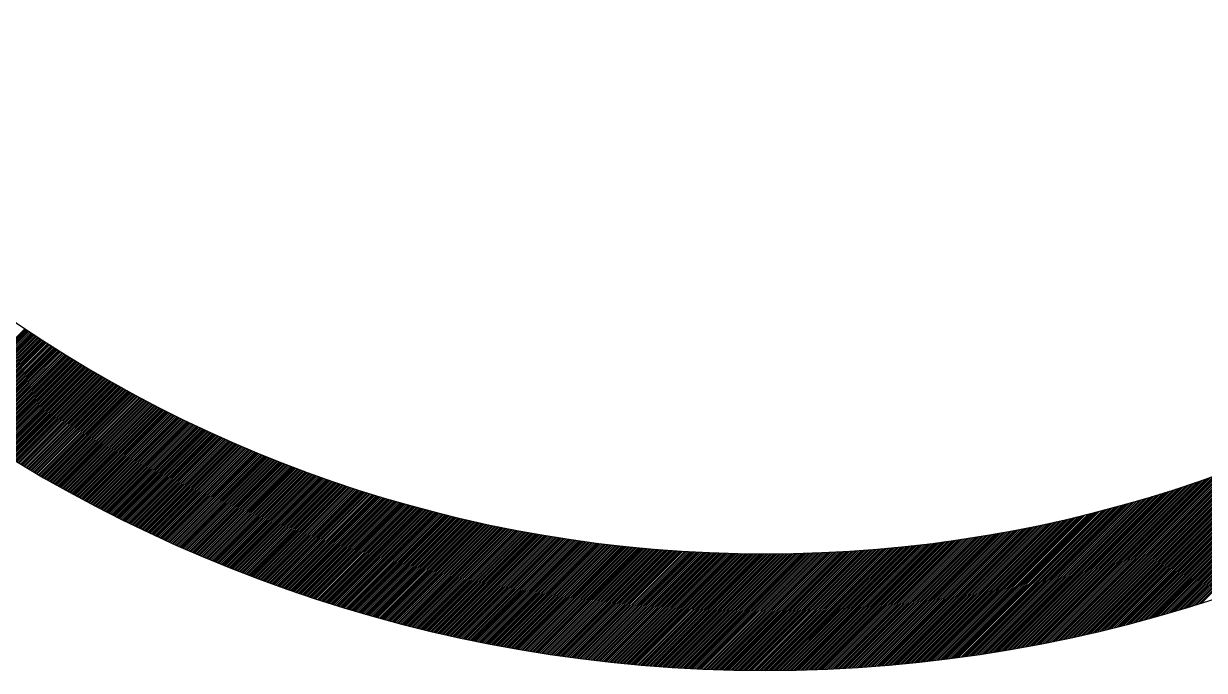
# Model space of a CAD drawing. Extents: x 0.4 to 28.1, y 0 to 28.5.
# Drawn here: x 6.95 to 18.58, y 0 to 6.37 of the extents above; entities that cross this region are included whole.
import ezdxf

# ---------------------------------------------------------------- set-up
doc = ezdxf.new("R2010")
doc.units = 0
doc.header["$MEASUREMENT"] = 0

msp = doc.modelspace()

# ---------------------------------------------------------------- linework, layer by layer
at = {"linetype": 'Continuous'}
for p, q in [((6.13, 2.541), (6.956, 3.367)), ((6.14, 2.534), (6.966, 3.36)), ((6.15, 2.527), (6.977, 3.353)), ((6.161, 2.519), (6.988, 3.346)), ((6.171, 2.512), (6.998, 3.339)), ((6.182, 2.505), (7.009, 3.332)), ((6.192, 2.498), (7.02, 3.325)), ((6.203, 2.491), (7.03, 3.318)), ((6.213, 2.483), (7.041, 3.311)), ((6.224, 2.476), (7.051, 3.304)), ((6.234, 2.469), (7.062, 3.297)), ((6.245, 2.462), (7.073, 3.29)), ((6.255, 2.455), (7.084, 3.283)), ((6.266, 2.448), (7.094, 3.276)), ((6.276, 2.44), (7.105, 3.269)), ((6.287, 2.433), (7.116, 3.262)), ((6.298, 2.426), (7.126, 3.255)), ((6.308, 2.419), (7.137, 3.248)), ((6.319, 2.412), (7.148, 3.241)), ((6.329, 2.405), (7.159, 3.234)), ((6.34, 2.398), (7.169, 3.227)), ((6.351, 2.391), (7.18, 3.22)), ((6.361, 2.384), (7.191, 3.213)), ((6.372, 2.377), (7.202, 3.207)), ((6.382, 2.37), (7.213, 3.2)), ((6.393, 2.363), (7.223, 3.193)), ((6.404, 2.356), (7.234, 3.186)), ((6.414, 2.349), (7.245, 3.179)), ((6.425, 2.341), (7.256, 3.172)), ((6.436, 2.334), (7.267, 3.165)), ((6.446, 2.327), (7.277, 3.159)), ((6.457, 2.321), (7.288, 3.152)), ((6.468, 2.314), (7.299, 3.145)), ((6.478, 2.307), (7.31, 3.138)), ((6.489, 2.3), (7.321, 3.131)), ((6.5, 2.293), (7.332, 3.125)), ((6.511, 2.286), (7.343, 3.118)), ((6.521, 2.279), (7.354, 3.111)), ((6.532, 2.272), (7.365, 3.104)), ((6.543, 2.265), (7.376, 3.098)), ((6.554, 2.258), (7.387, 3.091)), ((6.564, 2.251), (7.397, 3.084)), ((6.575, 2.244), (7.408, 3.077)), ((6.586, 2.237), (7.419, 3.071)), ((6.597, 2.23), (7.43, 3.064)), ((6.608, 2.224), (7.441, 3.057)), ((6.618, 2.217), (7.452, 3.051)), ((6.629, 2.21), (7.463, 3.044)), ((6.64, 2.203), (7.474, 3.037)), ((6.651, 2.196), (7.485, 3.031)), ((6.662, 2.189), (7.496, 3.024)), ((6.673, 2.182), (7.508, 3.017)), ((6.683, 2.176), (7.519, 3.011)), ((6.694, 2.169), (7.53, 3.004)), ((6.705, 2.162), (7.541, 2.998)), ((6.716, 2.155), (7.552, 2.991)), ((6.727, 2.148), (7.563, 2.984)), ((6.738, 2.142), (7.574, 2.978)), ((6.749, 2.135), (7.585, 2.971)), ((6.76, 2.128), (7.596, 2.965)), ((6.771, 2.121), (7.607, 2.958)), ((6.782, 2.115), (7.618, 2.952)), ((6.793, 2.108), (7.63, 2.945)), ((6.803, 2.101), (7.641, 2.939)), ((6.814, 2.095), (7.652, 2.932)), ((6.825, 2.088), (7.663, 2.925)), ((6.836, 2.081), (7.674, 2.919)), ((6.847, 2.074), (7.685, 2.913)), ((6.858, 2.068), (7.697, 2.906)), ((6.869, 2.061), (7.708, 2.9)), ((6.88, 2.054), (7.719, 2.893)), ((6.891, 2.048), (7.73, 2.887)), ((6.902, 2.041), (7.742, 2.88)), ((6.914, 2.034), (7.753, 2.874)), ((6.925, 2.028), (7.764, 2.867)), ((6.936, 2.021), (7.775, 2.861)), ((6.947, 2.015), (7.787, 2.855)), ((6.958, 2.008), (7.798, 2.848)), ((6.969, 2.001), (7.809, 2.842)), ((6.98, 1.995), (7.821, 2.835)), ((6.991, 1.988), (7.832, 2.829)), ((7.002, 1.982), (7.843, 2.823)), ((7.013, 1.975), (7.855, 2.816)), ((7.024, 1.969), (7.866, 2.81)), ((7.036, 1.962), (7.877, 2.804)), ((7.047, 1.955), (7.889, 2.797)), ((18.478, 0.641), (20.645, 2.808)), ((18.503, 0.649), (20.685, 2.831)), ((18.529, 0.657), (20.726, 2.853)), ((18.555, 0.665), (20.767, 2.877)), ((7.058, 1.949), (7.9, 2.791)), ((7.069, 1.942), (7.911, 2.785)), ((7.08, 1.936), (7.923, 2.779)), ((7.091, 1.929), (7.934, 2.772)), ((7.102, 1.923), (7.946, 2.766)), ((7.114, 1.916), (7.957, 2.76)), ((7.125, 1.91), (7.968, 2.753)), ((7.136, 1.904), (7.98, 2.747)), ((7.147, 1.897), (7.991, 2.741)), ((7.159, 1.891), (8.003, 2.735)), ((7.17, 1.884), (8.014, 2.729)), ((7.181, 1.878), (8.026, 2.722)), ((7.192, 1.871), (8.037, 2.716)), ((7.204, 1.865), (8.049, 2.71)), ((7.215, 1.858), (8.06, 2.704)), ((7.226, 1.852), (8.072, 2.698)), ((7.237, 1.846), (8.083, 2.691)), ((7.249, 1.839), (8.095, 2.685)), ((7.26, 1.833), (8.106, 2.679)), ((18.325, 0.595), (20.412, 2.682)), ((18.35, 0.602), (20.45, 2.702)), ((18.376, 0.61), (20.488, 2.722)), ((18.401, 0.617), (20.527, 2.743)), ((18.427, 0.625), (20.566, 2.764)), ((18.452, 0.633), (20.605, 2.786)), ((7.271, 1.827), (8.118, 2.673)), ((7.283, 1.82), (8.129, 2.667)), ((7.294, 1.814), (8.141, 2.661)), ((7.305, 1.808), (8.153, 2.655)), ((7.317, 1.801), (8.164, 2.649)), ((7.328, 1.795), (8.176, 2.643)), ((7.339, 1.789), (8.187, 2.637)), ((7.351, 1.782), (8.199, 2.631)), ((7.362, 1.776), (8.211, 2.624)), ((7.374, 1.77), (8.222, 2.618)), ((7.385, 1.763), (8.234, 2.612)), ((7.396, 1.757), (8.246, 2.606)), ((7.408, 1.751), (8.257, 2.6)), ((7.419, 1.745), (8.269, 2.594)), ((7.431, 1.738), (8.281, 2.588)), ((7.442, 1.732), (8.292, 2.582)), ((7.454, 1.726), (8.304, 2.576)), ((7.465, 1.72), (8.316, 2.57)), ((7.476, 1.714), (8.327, 2.565)), ((18.175, 0.551), (20.192, 2.567)), ((18.2, 0.558), (20.228, 2.585)), ((18.225, 0.565), (20.264, 2.604)), ((18.25, 0.572), (20.301, 2.623)), ((18.275, 0.58), (20.337, 2.642)), ((18.3, 0.587), (20.375, 2.662)), ((7.488, 1.707), (8.339, 2.559)), ((7.499, 1.701), (8.351, 2.553)), ((7.511, 1.695), (8.363, 2.547)), ((7.522, 1.689), (8.374, 2.541)), ((7.534, 1.683), (8.386, 2.535)), ((7.545, 1.676), (8.398, 2.529)), ((7.557, 1.67), (8.41, 2.523)), ((7.569, 1.664), (8.422, 2.517)), ((7.58, 1.658), (8.433, 2.511)), ((7.592, 1.652), (8.445, 2.506)), ((7.603, 1.646), (8.457, 2.5)), ((7.615, 1.64), (8.469, 2.494)), ((7.626, 1.634), (8.481, 2.488)), ((7.638, 1.628), (8.493, 2.482)), ((7.65, 1.622), (8.505, 2.476)), ((7.661, 1.615), (8.516, 2.471)), ((7.673, 1.609), (8.528, 2.465)), ((7.684, 1.603), (8.54, 2.459)), ((7.696, 1.597), (8.552, 2.453)), ((7.708, 1.591), (8.564, 2.448)), ((18.004, 0.503), (19.947, 2.446)), ((18.028, 0.509), (19.981, 2.463)), ((18.052, 0.516), (20.016, 2.479)), ((18.077, 0.523), (20.05, 2.496)), ((18.101, 0.53), (20.085, 2.514)), ((18.126, 0.537), (20.12, 2.531)), ((18.151, 0.544), (20.156, 2.549)), ((7.719, 1.585), (8.576, 2.442)), ((7.731, 1.579), (8.588, 2.436)), ((7.743, 1.573), (8.6, 2.43)), ((7.754, 1.567), (8.612, 2.425)), ((7.766, 1.561), (8.624, 2.419)), ((7.778, 1.555), (8.636, 2.413)), ((7.79, 1.549), (8.648, 2.408)), ((7.801, 1.543), (8.66, 2.402)), ((7.813, 1.537), (8.672, 2.396)), ((7.825, 1.531), (8.684, 2.391)), ((7.836, 1.526), (8.696, 2.385)), ((7.848, 1.52), (8.708, 2.379)), ((7.86, 1.514), (8.72, 2.374)), ((7.872, 1.508), (8.732, 2.368)), ((7.884, 1.502), (8.744, 2.363)), ((7.895, 1.496), (8.756, 2.357)), ((7.907, 1.49), (8.768, 2.351)), ((7.919, 1.484), (8.78, 2.346)), ((7.931, 1.478), (8.793, 2.34)), ((7.943, 1.473), (8.805, 2.335)), ((7.954, 1.467), (8.817, 2.329)), ((17.835, 0.458), (19.714, 2.337)), ((17.859, 0.464), (19.747, 2.352)), ((17.883, 0.47), (19.779, 2.367)), ((17.907, 0.477), (19.813, 2.382)), ((17.931, 0.483), (19.846, 2.398)), ((17.955, 0.49), (19.879, 2.414)), ((17.979, 0.496), (19.913, 2.43)), ((7.966, 1.461), (8.829, 2.324)), ((7.978, 1.455), (8.841, 2.318)), ((7.99, 1.449), (8.853, 2.313)), ((8.002, 1.443), (8.866, 2.307)), ((8.014, 1.438), (8.878, 2.302)), ((8.026, 1.432), (8.89, 2.296)), ((8.038, 1.426), (8.902, 2.291)), ((8.05, 1.42), (8.914, 2.285)), ((8.061, 1.415), (8.927, 2.28)), ((8.073, 1.409), (8.939, 2.274)), ((8.085, 1.403), (8.951, 2.269)), ((8.097, 1.397), (8.963, 2.264)), ((8.109, 1.392), (8.976, 2.258)), ((8.121, 1.386), (8.988, 2.253)), ((8.133, 1.38), (9, 2.247)), ((8.145, 1.375), (9.013, 2.242)), ((8.157, 1.369), (9.025, 2.237)), ((8.169, 1.363), (9.037, 2.231)), ((8.181, 1.358), (9.049, 2.226)), ((8.193, 1.352), (9.062, 2.221)), ((8.205, 1.346), (9.074, 2.215)), ((17.646, 0.41), (19.459, 2.224)), ((17.669, 0.416), (19.491, 2.237)), ((17.693, 0.422), (19.522, 2.251)), ((17.716, 0.427), (19.553, 2.265)), ((17.74, 0.433), (19.585, 2.279)), ((17.764, 0.439), (19.617, 2.293)), ((17.787, 0.445), (19.649, 2.307)), ((17.811, 0.452), (19.681, 2.322)), ((8.217, 1.341), (9.087, 2.21)), ((8.229, 1.335), (9.099, 2.205)), ((8.241, 1.329), (9.111, 2.199)), ((8.253, 1.324), (9.124, 2.194)), ((8.266, 1.318), (9.136, 2.189)), ((8.278, 1.313), (9.149, 2.184)), ((8.29, 1.307), (9.161, 2.178)), ((8.302, 1.301), (9.173, 2.173)), ((8.314, 1.296), (9.186, 2.168)), ((8.326, 1.29), (9.198, 2.163)), ((8.338, 1.285), (9.211, 2.157)), ((8.35, 1.279), (9.223, 2.152)), ((8.362, 1.274), (9.236, 2.147)), ((8.375, 1.268), (9.248, 2.142)), ((8.387, 1.263), (9.261, 2.137)), ((8.399, 1.257), (9.273, 2.132)), ((8.411, 1.252), (9.286, 2.126)), ((8.423, 1.246), (9.298, 2.121)), ((8.436, 1.241), (9.311, 2.116)), ((8.448, 1.235), (9.324, 2.111)), ((8.46, 1.23), (9.336, 2.106)), ((8.472, 1.224), (9.349, 2.101)), ((8.485, 1.219), (9.361, 2.096)), ((17.414, 0.355), (19.156, 2.097)), ((17.437, 0.361), (19.186, 2.109)), ((17.46, 0.366), (19.216, 2.121)), ((17.483, 0.371), (19.245, 2.133)), ((17.506, 0.377), (19.276, 2.146)), ((17.529, 0.382), (19.306, 2.158)), ((17.553, 0.387), (19.336, 2.171)), ((17.576, 0.393), (19.367, 2.184)), ((17.599, 0.399), (19.397, 2.197)), ((17.622, 0.404), (19.428, 2.21)), ((8.497, 1.214), (9.374, 2.091)), ((8.509, 1.208), (9.387, 2.086)), ((8.521, 1.203), (9.399, 2.081)), ((8.534, 1.197), (9.412, 2.076)), ((8.546, 1.192), (9.425, 2.071)), ((8.558, 1.187), (9.437, 2.066)), ((8.571, 1.181), (9.45, 2.061)), ((8.583, 1.176), (9.463, 2.056)), ((8.595, 1.171), (9.475, 2.051)), ((8.608, 1.165), (9.488, 2.046)), ((8.62, 1.16), (9.501, 2.041)), ((8.632, 1.155), (9.513, 2.036)), ((8.645, 1.149), (9.526, 2.031)), ((8.657, 1.144), (9.539, 2.026)), ((8.669, 1.139), (9.552, 2.021)), ((8.682, 1.134), (9.564, 2.016)), ((8.694, 1.128), (9.577, 2.011)), ((8.707, 1.123), (9.59, 2.006)), ((8.719, 1.118), (9.603, 2.001)), ((8.732, 1.113), (9.616, 1.997)), ((8.744, 1.107), (9.629, 1.992)), ((8.757, 1.102), (9.641, 1.987)), ((8.769, 1.097), (9.654, 1.982)), ((17.188, 0.306), (18.867, 1.985)), ((17.21, 0.31), (18.895, 1.995)), ((17.233, 0.315), (18.924, 2.006)), ((17.255, 0.32), (18.952, 2.017)), ((17.278, 0.325), (18.981, 2.028)), ((17.3, 0.33), (19.01, 2.039)), ((17.323, 0.335), (19.039, 2.051)), ((17.346, 0.34), (19.068, 2.062)), ((17.369, 0.345), (19.097, 2.074)), ((17.391, 0.35), (19.127, 2.085)), ((8.781, 1.092), (9.667, 1.977)), ((8.794, 1.086), (9.68, 1.972)), ((8.806, 1.081), (9.693, 1.968)), ((8.819, 1.076), (9.706, 1.963)), ((8.831, 1.071), (9.719, 1.958)), ((8.844, 1.066), (9.732, 1.953)), ((8.857, 1.061), (9.744, 1.949)), ((8.869, 1.056), (9.757, 1.944)), ((8.882, 1.05), (9.77, 1.939)), ((8.894, 1.045), (9.783, 1.934)), ((8.907, 1.04), (9.796, 1.93)), ((8.919, 1.035), (9.809, 1.925)), ((8.932, 1.03), (9.822, 1.92)), ((8.945, 1.025), (9.835, 1.916)), ((8.957, 1.02), (9.848, 1.911)), ((8.97, 1.015), (9.861, 1.906)), ((8.983, 1.01), (9.874, 1.902)), ((8.995, 1.005), (9.888, 1.897)), ((9.008, 1), (9.901, 1.893)), ((9.02, 0.995), (9.914, 1.888)), ((9.033, 0.99), (9.927, 1.883)), ((9.046, 0.985), (9.94, 1.879)), ((9.059, 0.98), (9.953, 1.874)), ((9.071, 0.975), (9.966, 1.87)), ((9.084, 0.97), (9.979, 1.865)), ((16.923, 0.252), (18.535, 1.865)), ((16.944, 0.257), (18.562, 1.875)), ((16.966, 0.261), (18.59, 1.884)), ((16.988, 0.265), (18.617, 1.894)), ((17.01, 0.269), (18.644, 1.903)), ((17.032, 0.274), (18.672, 1.913)), ((17.054, 0.278), (18.699, 1.923)), ((17.077, 0.283), (18.727, 1.933)), ((17.099, 0.287), (18.755, 1.943)), ((17.121, 0.292), (18.782, 1.953)), ((17.143, 0.296), (18.81, 1.964)), ((17.166, 0.301), (18.839, 1.974)), ((9.097, 0.965), (9.992, 1.861)), ((9.109, 0.96), (10.006, 1.856)), ((9.122, 0.955), (10.019, 1.852)), ((9.135, 0.95), (10.032, 1.847)), ((9.148, 0.945), (10.045, 1.843)), ((9.161, 0.94), (10.058, 1.838)), ((9.173, 0.936), (10.072, 1.834)), ((9.186, 0.931), (10.085, 1.829)), ((9.199, 0.926), (10.098, 1.825)), ((9.212, 0.921), (10.111, 1.82)), ((9.225, 0.916), (10.125, 1.816)), ((9.237, 0.911), (10.138, 1.812)), ((9.25, 0.906), (10.151, 1.807)), ((9.263, 0.902), (10.164, 1.803)), ((9.276, 0.897), (10.178, 1.799)), ((9.289, 0.892), (10.191, 1.794)), ((9.302, 0.887), (10.204, 1.79)), ((9.315, 0.882), (10.218, 1.785)), ((9.328, 0.878), (10.231, 1.781)), ((9.341, 0.873), (10.244, 1.777)), ((9.353, 0.868), (10.258, 1.773)), ((9.366, 0.863), (10.271, 1.768)), ((9.379, 0.859), (10.285, 1.764)), ((9.392, 0.854), (10.298, 1.76)), ((9.405, 0.849), (10.312, 1.756)), ((9.418, 0.845), (10.325, 1.751)), ((9.431, 0.84), (10.338, 1.747)), ((16.642, 0.202), (18.193, 1.752)), ((16.663, 0.206), (18.218, 1.761)), ((16.685, 0.209), (18.244, 1.769)), ((16.706, 0.213), (18.27, 1.777)), ((16.728, 0.217), (18.296, 1.785)), ((16.749, 0.221), (18.323, 1.794)), ((16.771, 0.224), (18.349, 1.803)), ((16.792, 0.228), (18.375, 1.811)), ((16.814, 0.232), (18.402, 1.82)), ((16.835, 0.236), (18.428, 1.829)), ((16.857, 0.24), (18.455, 1.838)), ((16.879, 0.244), (18.482, 1.847)), ((16.901, 0.248), (18.508, 1.856)), ((9.444, 0.835), (10.352, 1.743)), ((9.457, 0.831), (10.365, 1.739)), ((9.47, 0.826), (10.379, 1.734)), ((9.483, 0.821), (10.392, 1.73)), ((9.496, 0.817), (10.406, 1.726)), ((9.51, 0.812), (10.419, 1.722)), ((9.523, 0.808), (10.433, 1.718)), ((9.536, 0.803), (10.447, 1.714)), ((9.549, 0.798), (10.46, 1.71)), ((9.562, 0.794), (10.474, 1.706)), ((9.575, 0.789), (10.487, 1.701)), ((9.588, 0.785), (10.501, 1.697)), ((9.601, 0.78), (10.514, 1.693)), ((9.614, 0.776), (10.528, 1.689)), ((9.628, 0.771), (10.542, 1.685)), ((9.641, 0.767), (10.555, 1.681)), ((9.654, 0.762), (10.569, 1.677)), ((9.667, 0.758), (10.583, 1.673)), ((9.68, 0.753), (10.596, 1.669)), ((9.694, 0.749), (10.61, 1.665)), ((9.707, 0.744), (10.624, 1.661)), ((9.72, 0.74), (10.638, 1.657)), ((9.733, 0.735), (10.651, 1.653)), ((9.746, 0.731), (10.665, 1.649)), ((9.76, 0.726), (10.679, 1.646)), ((9.773, 0.722), (10.693, 1.642)), ((9.786, 0.718), (10.706, 1.638)), ((9.8, 0.713), (10.72, 1.634)), ((9.813, 0.709), (10.734, 1.63)), ((16.306, 0.149), (17.79, 1.633)), ((16.327, 0.152), (17.815, 1.64)), ((16.348, 0.155), (17.84, 1.647)), ((16.368, 0.158), (17.864, 1.654)), ((16.389, 0.161), (17.889, 1.661)), ((16.41, 0.164), (17.914, 1.668)), ((16.431, 0.168), (17.939, 1.675)), ((16.452, 0.171), (17.964, 1.683)), ((16.473, 0.174), (17.989, 1.69)), ((16.494, 0.177), (18.014, 1.698)), ((16.515, 0.181), (18.039, 1.705)), ((16.536, 0.184), (18.065, 1.713)), ((16.557, 0.188), (18.09, 1.721)), ((16.578, 0.191), (18.116, 1.728)), ((16.6, 0.195), (18.141, 1.736)), ((16.621, 0.198), (18.167, 1.744)), ((9.826, 0.705), (10.748, 1.626)), ((9.84, 0.7), (10.762, 1.622)), ((9.853, 0.696), (10.776, 1.619)), ((9.866, 0.692), (10.789, 1.615)), ((9.88, 0.687), (10.803, 1.611)), ((9.893, 0.683), (10.817, 1.607)), ((9.906, 0.679), (10.831, 1.603)), ((9.92, 0.674), (10.845, 1.6)), ((9.933, 0.67), (10.859, 1.596)), ((9.947, 0.666), (10.873, 1.592)), ((9.96, 0.662), (10.887, 1.588)), ((9.973, 0.657), (10.901, 1.585)), ((9.987, 0.653), (10.915, 1.581)), ((10, 0.649), (10.929, 1.577)), ((10.014, 0.645), (10.943, 1.574)), ((10.027, 0.64), (10.957, 1.57)), ((10.041, 0.636), (10.971, 1.566)), ((10.054, 0.632), (10.985, 1.563)), ((10.068, 0.628), (10.999, 1.559)), ((10.081, 0.624), (11.013, 1.556)), ((10.095, 0.62), (11.027, 1.552)), ((10.108, 0.616), (11.041, 1.548)), ((10.122, 0.611), (11.055, 1.545)), ((10.136, 0.607), (11.07, 1.541)), ((10.149, 0.603), (11.084, 1.538)), ((10.163, 0.599), (11.098, 1.534)), ((10.176, 0.595), (11.112, 1.531)), ((10.19, 0.591), (11.126, 1.527)), ((10.204, 0.587), (11.14, 1.524)), ((10.217, 0.583), (11.155, 1.52)), ((10.231, 0.579), (11.169, 1.517)), ((10.245, 0.575), (11.183, 1.513)), ((15.919, 0.098), (17.336, 1.515)), ((15.939, 0.1), (17.36, 1.52)), ((15.96, 0.103), (17.383, 1.526)), ((15.98, 0.105), (17.406, 1.532)), ((16, 0.108), (17.43, 1.538)), ((16.02, 0.11), (17.453, 1.544)), ((16.04, 0.113), (17.477, 1.55)), ((16.06, 0.115), (17.501, 1.556)), ((16.081, 0.118), (17.525, 1.562)), ((16.101, 0.12), (17.548, 1.568)), ((16.121, 0.123), (17.572, 1.574)), ((16.142, 0.126), (17.596, 1.58)), ((16.162, 0.129), (17.62, 1.587)), ((16.183, 0.131), (17.644, 1.593)), ((16.203, 0.134), (17.668, 1.599)), ((16.224, 0.137), (17.693, 1.606)), ((16.244, 0.14), (17.717, 1.613)), ((16.265, 0.143), (17.741, 1.619)), ((16.286, 0.146), (17.766, 1.626)), ((10.258, 0.571), (11.197, 1.51)), ((10.272, 0.567), (11.212, 1.507)), ((10.286, 0.563), (11.226, 1.503)), ((10.299, 0.559), (11.24, 1.5)), ((10.313, 0.555), (11.255, 1.496)), ((10.327, 0.551), (11.269, 1.493)), ((10.341, 0.547), (11.283, 1.49)), ((10.354, 0.543), (11.298, 1.486)), ((10.368, 0.539), (11.312, 1.483)), ((10.382, 0.535), (11.326, 1.48)), ((10.396, 0.532), (11.341, 1.476)), ((10.41, 0.528), (11.355, 1.473)), ((10.423, 0.524), (11.369, 1.47)), ((10.437, 0.52), (11.384, 1.467)), ((10.451, 0.516), (11.398, 1.463)), ((10.465, 0.512), (11.413, 1.46)), ((10.479, 0.509), (11.427, 1.457)), ((10.493, 0.505), (11.442, 1.454)), ((10.506, 0.501), (11.456, 1.451)), ((10.52, 0.497), (11.471, 1.448)), ((10.534, 0.493), (11.485, 1.444)), ((10.548, 0.49), (11.5, 1.441)), ((10.562, 0.486), (11.514, 1.438)), ((10.576, 0.482), (11.529, 1.435)), ((10.59, 0.478), (11.544, 1.432)), ((10.604, 0.475), (11.558, 1.429)), ((10.618, 0.471), (11.573, 1.426)), ((10.632, 0.467), (11.587, 1.423)), ((10.646, 0.464), (11.602, 1.42)), ((10.66, 0.46), (11.617, 1.417)), ((10.674, 0.456), (11.631, 1.414)), ((10.688, 0.453), (11.646, 1.411)), ((10.702, 0.449), (11.661, 1.408)), ((10.716, 0.446), (11.675, 1.405)), ((10.73, 0.442), (11.69, 1.402)), ((10.744, 0.438), (11.705, 1.399)), ((15.467, 0.052), (16.815, 1.4)), ((15.486, 0.054), (16.837, 1.404)), ((15.506, 0.055), (16.859, 1.409)), ((15.525, 0.057), (16.881, 1.413)), ((15.544, 0.059), (16.904, 1.418)), ((15.564, 0.061), (16.926, 1.423)), ((15.583, 0.062), (16.948, 1.427)), ((15.603, 0.064), (16.971, 1.432)), ((15.622, 0.066), (16.993, 1.437)), ((15.642, 0.068), (17.016, 1.441)), ((15.662, 0.07), (17.038, 1.446)), ((15.681, 0.072), (17.061, 1.451)), ((15.701, 0.074), (17.083, 1.456)), ((15.721, 0.076), (17.106, 1.461)), ((15.74, 0.078), (17.129, 1.466)), ((15.76, 0.08), (17.152, 1.472)), ((15.78, 0.082), (17.174, 1.477)), ((15.8, 0.084), (17.197, 1.482)), ((15.82, 0.086), (17.22, 1.487)), ((15.84, 0.089), (17.243, 1.493)), ((15.859, 0.091), (17.267, 1.498)), ((15.879, 0.093), (17.29, 1.504)), ((15.899, 0.096), (17.313, 1.509)), ((10.759, 0.435), (11.72, 1.396)), ((10.773, 0.431), (11.734, 1.393)), ((10.787, 0.428), (11.749, 1.39)), ((10.801, 0.424), (11.764, 1.387)), ((10.815, 0.421), (11.779, 1.384)), ((10.829, 0.417), (11.794, 1.382)), ((10.843, 0.414), (11.809, 1.379)), ((10.858, 0.41), (11.823, 1.376)), ((10.872, 0.407), (11.838, 1.373)), ((10.886, 0.403), (11.853, 1.37)), ((10.9, 0.4), (11.868, 1.368)), ((10.914, 0.396), (11.883, 1.365)), ((10.929, 0.393), (11.898, 1.362)), ((10.943, 0.389), (11.913, 1.359)), ((10.957, 0.386), (11.928, 1.357)), ((10.972, 0.383), (11.943, 1.354)), ((10.986, 0.379), (11.958, 1.351)), ((11, 0.376), (11.973, 1.349)), ((11.015, 0.373), (11.988, 1.346)), ((11.029, 0.369), (12.003, 1.343)), ((11.043, 0.366), (12.018, 1.341)), ((11.058, 0.363), (12.033, 1.338)), ((11.072, 0.359), (12.048, 1.336)), ((11.086, 0.356), (12.063, 1.333)), ((11.101, 0.353), (12.078, 1.33)), ((11.115, 0.349), (12.094, 1.328)), ((11.13, 0.346), (12.109, 1.325)), ((11.144, 0.343), (12.124, 1.323)), ((11.158, 0.34), (12.139, 1.32)), ((11.173, 0.337), (12.154, 1.318)), ((11.187, 0.333), (12.169, 1.315)), ((11.202, 0.33), (12.185, 1.313)), ((11.216, 0.327), (12.2, 1.311)), ((11.231, 0.324), (12.215, 1.308)), ((11.245, 0.321), (12.231, 1.306)), ((11.26, 0.318), (12.246, 1.303)), ((11.275, 0.314), (12.261, 1.301)), ((11.289, 0.311), (12.276, 1.299)), ((11.304, 0.308), (12.292, 1.296)), ((11.318, 0.305), (12.307, 1.294)), ((11.333, 0.302), (12.323, 1.292)), ((11.348, 0.299), (12.338, 1.289)), ((11.362, 0.296), (12.353, 1.287)), ((11.377, 0.293), (12.369, 1.285)), ((11.392, 0.29), (12.384, 1.283)), ((11.406, 0.287), (12.4, 1.28)), ((14.844, 0.012), (16.112, 1.28)), ((14.862, 0.013), (16.132, 1.283)), ((14.881, 0.014), (16.153, 1.286)), ((14.899, 0.015), (16.174, 1.289)), ((14.918, 0.016), (16.194, 1.292)), ((14.936, 0.016), (16.215, 1.295)), ((14.955, 0.017), (16.236, 1.298)), ((14.974, 0.018), (16.257, 1.302)), ((14.992, 0.019), (16.278, 1.305)), ((15.011, 0.02), (16.299, 1.308)), ((15.03, 0.021), (16.32, 1.311)), ((15.048, 0.022), (16.341, 1.315)), ((15.067, 0.023), (16.362, 1.318)), ((15.086, 0.024), (16.383, 1.322)), ((15.105, 0.026), (16.404, 1.325)), ((15.123, 0.027), (16.425, 1.329)), ((15.142, 0.028), (16.447, 1.332)), ((15.161, 0.029), (16.468, 1.336)), ((15.18, 0.03), (16.489, 1.34)), ((15.199, 0.032), (16.511, 1.343)), ((15.218, 0.033), (16.532, 1.347)), ((15.237, 0.034), (16.554, 1.351)), ((15.256, 0.035), (16.575, 1.355)), ((15.275, 0.037), (16.597, 1.359)), ((15.294, 0.038), (16.618, 1.362)), ((15.313, 0.04), (16.64, 1.366)), ((15.332, 0.041), (16.662, 1.37)), ((15.351, 0.042), (16.683, 1.375)), ((15.371, 0.044), (16.705, 1.379)), ((15.39, 0.045), (16.727, 1.383)), ((15.409, 0.047), (16.749, 1.387)), ((15.428, 0.049), (16.771, 1.391)), ((15.447, 0.05), (16.793, 1.396)), ((11.421, 0.284), (12.415, 1.278)), ((11.436, 0.281), (12.431, 1.276)), ((11.45, 0.278), (12.446, 1.274)), ((11.465, 0.275), (12.462, 1.272)), ((11.48, 0.272), (12.477, 1.27)), ((11.495, 0.269), (12.493, 1.267)), ((11.509, 0.266), (12.508, 1.265)), ((11.524, 0.263), (12.524, 1.263)), ((11.539, 0.261), (12.54, 1.261)), ((11.554, 0.258), (12.555, 1.259)), ((11.569, 0.255), (12.571, 1.257)), ((11.583, 0.252), (12.586, 1.255)), ((11.598, 0.249), (12.602, 1.253)), ((11.613, 0.246), (12.618, 1.251)), ((11.628, 0.244), (12.634, 1.249)), ((11.643, 0.241), (12.649, 1.247)), ((11.658, 0.238), (12.665, 1.245)), ((11.673, 0.235), (12.681, 1.243)), ((11.688, 0.233), (12.697, 1.241)), ((11.703, 0.23), (12.712, 1.24)), ((11.718, 0.227), (12.728, 1.238)), ((11.733, 0.224), (12.744, 1.236)), ((11.748, 0.222), (12.76, 1.234)), ((11.763, 0.219), (12.776, 1.232)), ((11.778, 0.216), (12.792, 1.23)), ((11.793, 0.214), (12.807, 1.229)), ((11.808, 0.211), (12.823, 1.227)), ((11.823, 0.209), (12.839, 1.225)), ((11.838, 0.206), (12.855, 1.223)), ((11.853, 0.203), (12.871, 1.222)), ((11.868, 0.201), (12.887, 1.22)), ((11.883, 0.198), (12.903, 1.218)), ((11.898, 0.196), (12.919, 1.217)), ((11.913, 0.193), (12.935, 1.215)), ((11.929, 0.191), (12.951, 1.213)), ((11.944, 0.188), (12.967, 1.212)), ((11.959, 0.186), (12.984, 1.21)), ((11.974, 0.183), (13, 1.209)), ((11.989, 0.181), (13.016, 1.207)), ((12.005, 0.178), (13.032, 1.206)), ((12.02, 0.176), (13.048, 1.204)), ((12.035, 0.173), (13.064, 1.203)), ((12.05, 0.171), (13.081, 1.201)), ((12.066, 0.169), (13.097, 1.2)), ((12.081, 0.166), (13.113, 1.198)), ((12.096, 0.164), (13.129, 1.197)), ((12.112, 0.162), (13.146, 1.195)), ((12.127, 0.159), (13.162, 1.194)), ((12.142, 0.157), (13.178, 1.193)), ((12.158, 0.155), (13.195, 1.191)), ((12.173, 0.152), (13.211, 1.19)), ((12.189, 0.15), (13.227, 1.189)), ((12.204, 0.148), (13.244, 1.187)), ((12.219, 0.146), (13.26, 1.186)), ((12.235, 0.143), (13.276, 1.185)), ((12.25, 0.141), (13.293, 1.184)), ((12.266, 0.139), (13.309, 1.183)), ((12.281, 0.137), (13.326, 1.181)), ((12.297, 0.135), (13.342, 1.18)), ((12.312, 0.133), (13.359, 1.179)), ((12.328, 0.13), (13.376, 1.178)), ((12.344, 0.128), (13.392, 1.177)), ((12.359, 0.126), (13.409, 1.176)), ((12.375, 0.124), (13.425, 1.175)), ((12.39, 0.122), (13.442, 1.174)), ((12.406, 0.12), (13.459, 1.173)), ((12.422, 0.118), (13.475, 1.172)), ((12.437, 0.116), (13.492, 1.171)), ((12.453, 0.114), (13.509, 1.17)), ((12.469, 0.112), (13.525, 1.169)), ((12.484, 0.11), (13.542, 1.168)), ((12.5, 0.108), (13.559, 1.167)), ((12.516, 0.106), (13.576, 1.166)), ((12.532, 0.104), (13.593, 1.165)), ((12.547, 0.102), (13.609, 1.164)), ((13.745, 0.009), (14.9, 1.164)), ((13.762, 0.008), (14.918, 1.165)), ((13.779, 0.008), (14.937, 1.166)), ((13.796, 0.007), (14.955, 1.167)), ((13.813, 0.007), (14.974, 1.168)), ((13.83, 0.006), (14.993, 1.169)), ((13.847, 0.006), (15.012, 1.17)), ((13.865, 0.005), (15.03, 1.171)), ((13.882, 0.005), (15.049, 1.172)), ((13.899, 0.004), (15.068, 1.173)), ((13.916, 0.004), (15.087, 1.175)), ((13.934, 0.004), (15.106, 1.176)), ((13.951, 0.003), (15.125, 1.177)), ((13.968, 0.003), (15.144, 1.178)), ((13.986, 0.002), (15.163, 1.18)), ((14.003, 0.002), (15.182, 1.181)), ((14.02, 0.002), (15.201, 1.182)), ((14.038, 0.002), (15.22, 1.184)), ((14.055, 0.001), (15.239, 1.185)), ((14.073, 0.001), (15.258, 1.186)), ((14.09, 0.001), (15.277, 1.188)), ((14.108, 0.001), (15.296, 1.189)), ((14.125, 0.001), (15.315, 1.191)), ((14.143, 0), (15.335, 1.193)), ((14.16, 0), (15.354, 1.194)), ((14.178, 0), (15.373, 1.196)), ((14.195, 0), (15.393, 1.198)), ((14.213, 0), (15.412, 1.199)), ((14.231, 0), (15.431, 1.201)), ((14.248, 0), (15.451, 1.203)), ((14.266, 0), (15.47, 1.204)), ((14.284, 0), (15.49, 1.206)), ((14.301, 0), (15.509, 1.208)), ((14.319, 0), (15.529, 1.21)), ((14.337, 0), (15.549, 1.212)), ((14.355, 0), (15.568, 1.214)), ((14.372, 0.001), (15.588, 1.216)), ((14.39, 0.001), (15.608, 1.218)), ((14.408, 0.001), (15.627, 1.22)), ((14.426, 0.001), (15.647, 1.222)), ((14.444, 0.001), (15.667, 1.224)), ((14.462, 0.002), (15.687, 1.226)), ((14.48, 0.002), (15.707, 1.229)), ((14.498, 0.002), (15.726, 1.231)), ((14.516, 0.002), (15.746, 1.233)), ((14.534, 0.003), (15.766, 1.235)), ((14.552, 0.003), (15.786, 1.238)), ((14.57, 0.004), (15.806, 1.24)), ((14.588, 0.004), (15.827, 1.242)), ((14.606, 0.004), (15.847, 1.245)), ((14.624, 0.005), (15.867, 1.247)), ((14.642, 0.005), (15.887, 1.25)), ((14.661, 0.006), (15.907, 1.252)), ((14.679, 0.006), (15.927, 1.255)), ((14.697, 0.007), (15.948, 1.258)), ((14.715, 0.008), (15.968, 1.26)), ((14.734, 0.008), (15.989, 1.263)), ((14.752, 0.009), (16.009, 1.266)), ((14.77, 0.009), (16.029, 1.269)), ((14.789, 0.01), (16.05, 1.271)), ((14.807, 0.011), (16.07, 1.274)), ((14.825, 0.012), (16.091, 1.277)), ((12.563, 0.1), (13.626, 1.163)), ((12.579, 0.099), (13.643, 1.163)), ((12.595, 0.097), (13.66, 1.162)), ((12.611, 0.095), (13.677, 1.161)), ((12.626, 0.093), (13.694, 1.16)), ((12.642, 0.091), (13.711, 1.16)), ((12.658, 0.089), (13.728, 1.159)), ((12.674, 0.088), (13.745, 1.158)), ((12.69, 0.086), (13.762, 1.158)), ((12.706, 0.084), (13.779, 1.157)), ((12.722, 0.082), (13.796, 1.156)), ((12.738, 0.081), (13.813, 1.156)), ((12.754, 0.079), (13.83, 1.155)), ((12.77, 0.077), (13.847, 1.155)), ((12.786, 0.076), (13.864, 1.154)), ((12.802, 0.074), (13.882, 1.154)), ((12.818, 0.072), (13.899, 1.153)), ((12.834, 0.071), (13.916, 1.153)), ((12.85, 0.069), (13.933, 1.152)), ((12.866, 0.068), (13.95, 1.152)), ((12.882, 0.066), (13.968, 1.151)), ((12.898, 0.064), (13.985, 1.151)), ((12.915, 0.063), (14.002, 1.151)), ((12.931, 0.061), (14.02, 1.15)), ((12.947, 0.06), (14.037, 1.15)), ((12.963, 0.058), (14.055, 1.15)), ((12.979, 0.057), (14.072, 1.15)), ((12.996, 0.055), (14.089, 1.149)), ((13.012, 0.054), (14.107, 1.149)), ((13.028, 0.053), (14.124, 1.149)), ((13.044, 0.051), (14.142, 1.149)), ((13.061, 0.05), (14.159, 1.149)), ((13.077, 0.049), (14.177, 1.149)), ((13.093, 0.047), (14.195, 1.148)), ((13.11, 0.046), (14.212, 1.148)), ((13.126, 0.045), (14.23, 1.148)), ((13.142, 0.043), (14.247, 1.148)), ((13.159, 0.042), (14.265, 1.148)), ((13.175, 0.041), (14.283, 1.148)), ((13.192, 0.039), (14.301, 1.148)), ((13.208, 0.038), (14.318, 1.148)), ((13.225, 0.037), (14.336, 1.149)), ((13.241, 0.036), (14.354, 1.149)), ((13.258, 0.035), (14.372, 1.149)), ((13.274, 0.034), (14.39, 1.149)), ((13.291, 0.032), (14.407, 1.149)), ((13.307, 0.031), (14.425, 1.149)), ((13.324, 0.03), (14.443, 1.15)), ((13.34, 0.029), (14.461, 1.15)), ((13.357, 0.028), (14.479, 1.15)), ((13.374, 0.027), (14.497, 1.15)), ((13.39, 0.026), (14.515, 1.151)), ((13.407, 0.025), (14.533, 1.151)), ((13.424, 0.024), (14.551, 1.152)), ((13.44, 0.023), (14.569, 1.152)), ((13.457, 0.022), (14.587, 1.152)), ((13.474, 0.021), (14.606, 1.153)), ((13.491, 0.02), (14.624, 1.153)), ((13.508, 0.019), (14.642, 1.154)), ((13.524, 0.019), (14.66, 1.154)), ((13.541, 0.018), (14.678, 1.155)), ((13.558, 0.017), (14.697, 1.156)), ((13.575, 0.016), (14.715, 1.156)), ((13.592, 0.015), (14.733, 1.157)), ((13.609, 0.015), (14.752, 1.158)), ((13.626, 0.014), (14.77, 1.158)), ((13.643, 0.013), (14.789, 1.159)), ((13.659, 0.012), (14.807, 1.16)), ((13.676, 0.012), (14.825, 1.161)), ((13.693, 0.011), (14.844, 1.161)), ((13.71, 0.01), (14.862, 1.162)), ((13.728, 0.01), (14.881, 1.163))]:
    msp.add_line(p, q, dxfattribs=at)
for centre, radius, start, end in [((14.252, 14.252), 14.252, 193.7439, 346.2561), ((14.257, 14.27), 13.121, 195.0351, 344.9649)]:
    msp.add_arc(centre, radius, start, end, dxfattribs=at)

doc.saveas('drawing.dxf')
